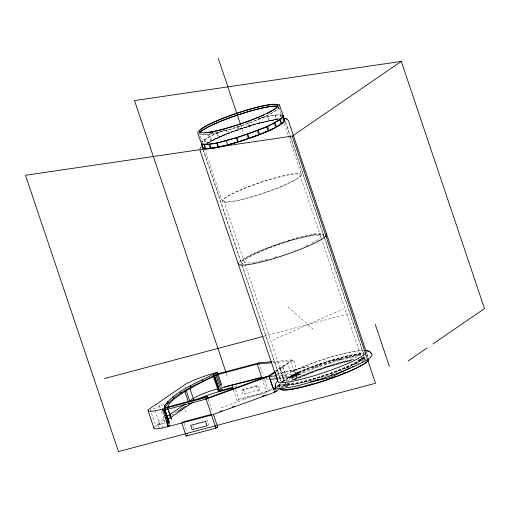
<?xml version="1.0" encoding="UTF-8"?>
<svg xmlns="http://www.w3.org/2000/svg" width="510" height="510" viewBox="0 0 510 510"><rect width="100%" height="100%" fill="white"/><g stroke="black" fill="none" stroke-linecap="round" stroke-linejoin="round"><path stroke-width="0.38" stroke-dasharray="2.55 1.91" d="M283.184 387.052L280.022 386.497L279.046 383.922L279.952 387.307M279.805 387.351L278.842 383.883L280.124 387.6M361.411 357.956L361.679 358.269C360.372 362.075 355.432 363.26 352.346 365.345M361.622 358.683L365.944 357.548M285.453 383.118L285.823 384.438C296.183 385.885 306.516 381.423 316.48 379.045M280.296 368.724L284.064 380.486L282.183 381.773M282.61 381.467L288.654 377.323A43.516 5.903 -18.6 0 1 328.274 361.552A43.516 5.903 -18.6 0 1 362.004 354.577M282.808 381.569L288.826 377.445A43.363 5.884 -18.6 0 1 328.306 361.724A43.363 5.884 -18.6 0 1 361.915 354.775M366.091 358.708L362.929 361.054M276.669 386.618L280.978 383.66M285.441 381.314L298.675 372.472M293.033 376.112C307.696 366.237 283.177 381.27 284.255 381.416M163.786 418.665L158.859 422.038A20.132 2.735 -18.6 0 0 166.043 423.211M154.766 426.8A24.78 3.366 -18.6 0 1 155.779 426.028L164.22 420.24M168.765 417.129L170.716 415.79M171.366 415.35L177.212 411.34M159.713 427.195A20.132 2.735 -18.6 0 1 159.834 424.951L164.768 421.572L160.605 409.211M259.807 389.602L244.927 393.561L243.206 394.74L241.74 390.373L243.461 389.194L258.34 385.241L259.807 389.602L258.085 390.781L256.619 386.421L258.34 385.241M275.496 371.337L290.49 361.061L293.397 359.773L298.777 375.768L291.42 380.753M276.152 371.586L293.397 359.773L272.244 361.698M233.319 389.442L236.991 400.35L238.712 399.171L268.47 391.266L264.556 379.631M207.595 425.372L208.743 424.588L207.277 420.227L205.045 420.82M281.788 381.862L283.554 380.651L279.69 369.163L282.183 367.372L283.044 366.862L286.913 378.35L293.486 374.225A46.614 6.324 -18.6 0 1 363.432 353.443M236.991 400.35L266.749 392.445L268.47 391.266M276.35 387.498L282.157 383.565M292.855 379.765L291.879 376.858L295.978 374.047L296.96 376.96L278.211 378.662M280.525 388.218L288.214 382.946M276.49 387.447L279.531 385.362M205.81 143.348C228.888 131.191 254.146 122.649 279.907 118.492M206.945 143.393C220.135 135.736 234.689 130.796 249.135 126.117L247.911 122.483M282.31 367.34L282.591 367.175L286.505 378.809L293.632 374.353A46.461 6.305 -18.6 0 1 363.343 353.64M360.972 362.247L363.031 361.035M206.862 143.52L210.981 141.104L209.508 136.744M291.879 376.858L298.471 373.862M363.547 350.268C338.2 352.824 313.822 361.992 290.649 372.211L287.761 363.63L282.349 366.397A46.614 6.324 -18.6 0 0 275.872 370.827M292.702 379.873L295.099 378.72A46.461 6.305 -18.6 0 1 354.087 359.301M300.282 374.174L294.117 375.806L290.235 377.687M351.843 365.587L346.94 367.882M291.892 371.548L293.868 371.58L294.742 372.096L295.437 371.784L295.94 373.957L301.066 371.803A51.261 6.955 -18.6 0 1 363.133 353.608M287.474 381.04A40.264 5.463 -18.6 0 1 294.672 376.801L310.309 370.018L329.211 363.496A40.264 5.463 -18.6 0 1 342.714 359.76L350.325 358.135L358.275 357.236M346.736 367.978L342.854 369.648M290.164 376.24L291.452 375.666M272.589 340.176L343.23 308.888M222.691 130.681C215.513 133.99 207.525 136.572 201.705 142.092C208.074 136.336 216.463 133.505 224.215 130.101M298.388 373.868L303.214 371.867L296.731 373.575M342.261 369.897L332.794 373.594M163.895 404.558L150.393 410.034L155.779 426.028M223.329 130.413L224.521 129.942M303.144 371.867L308.085 369.909M294.952 374.767L298.293 373.906L294.805 374.914M221.161 407.764L243.576 399.674M243.978 399.528L271.856 389.468M327.382 375.526L329.855 374.652M278.262 386.185L279.461 385.853M330.831 362.113L308.416 369.807M326.751 375.742L319.719 378.044M288.265 241.058L283.458 242.581A43.363 5.884 -18.6 0 0 243.04 263.88M338.946 359.748L341.222 359.129M335.542 360.691L330.091 362.336L332.227 361.743M268.98 390.501L272.028 389.608M259.106 118.473L267.469 116.471L268.942 120.832L259.8 123.037L238.973 129.457L237.998 126.544M288.36 241.026L288.603 240.956A43.363 5.884 -18.6 0 1 307.441 235.945L311.342 235.174A43.363 5.884 -18.6 0 1 321.274 238.374M354.118 356.209L352.499 356.656L358.256 355.495M356.324 356.031L357.937 355.578M274.935 115.145L276.401 119.512L259.8 123.037L249.581 125.976L248.357 122.343M340.776 359.244L335.497 360.723L343.593 358.549M324.577 364.076L326.623 363.509L325.131 363.904M349.803 357.076L348.222 357.516L354.552 356.088M313.344 367.939L320.975 365.402L319.4 365.817M292.313 376.673L291.624 375.124M263.759 336.256L348.483 313.746M234.549 386.809L237.603 386M241.74 390.373L256.619 386.421M346.889 367.908L351.122 366.811M340.718 359.282L350.364 356.923M294.117 375.806L299.918 374.334M276.305 374.308L308.244 366.473L276.522 374.264M277.893 385.777L279.391 385.413L279.875 386.548L283.05 387.103M345.672 358.026L350.274 356.968M295.978 374.047L277.268 375.749M278.275 119.302L269.28 120.768L267.814 116.401L277.529 114.858L281.692 114.909M358.141 355.546L361.38 355.145M285.734 386.95L287.379 386.771M286.365 386.918L287.882 386.752M273.054 362.642L290.49 361.061L294.888 374.13M264.308 378.904L268.228 378.547M273.711 378.05L276.841 377.763M277.625 377.693L298.777 375.768M268.84 379.517L262.586 380.084L266.749 392.445M278.224 119.372L276.834 119.461L275.368 115.101M363.968 355.043L365.249 355.145M281.775 115.126C273.895 114.119 265.997 117.128 258.334 118.671L259.8 123.037M288.163 306.912L313.242 329.371M294.742 372.096L295.666 373.352M367.187 355.655L367.704 356.248L367.162 354.648M367.066 354.845L367.557 356.299M285.434 121.507L289.999 135.067M290.254 135.826L323.722 235.269M324.22 236.761L363.464 353.373M285.606 122.508L290.413 136.795M290.668 137.547L324.334 237.577M324.589 238.329L363.872 355.075M278.83 107.221L281.864 116.235M284.382 123.732L288.411 135.685M288.66 136.438L301.486 174.547A41.814 5.674 -18.6 0 1 243.353 199.231A41.814 5.674 -18.6 0 1 240.694 189.758A41.814 5.674 -18.6 0 1 301.486 174.547M280.564 114.82L281.788 118.454M280.226 114.795L281.45 118.428M300.02 175.038A40.264 5.463 -18.6 0 1 244.035 198.811A40.264 5.463 -18.6 0 1 241.479 189.688A40.264 5.463 -18.6 0 1 300.02 175.038L362.661 361.176A40.264 5.463 -18.6 0 0 357.229 360.219M240.714 125.058L243.735 134.041M236.997 126.085L238.221 129.718L228.684 133.237L227.46 129.604M226.312 129.234L227.785 133.594L219.383 137.082L217.917 132.715M217.03 133.116L218.503 137.477L211.714 140.722L210.241 136.361M293.632 374.353L295.099 378.72M204.714 139.555L206.18 143.922M204.23 139.887L205.696 144.247M223.673 200.653L284.319 380.868M284.574 381.62L286.314 386.79A40.264 5.463 -18.6 0 1 290.324 382.666M202.578 142.832L199.544 133.818A41.814 5.674 -18.6 0 0 208.016 134.493M204.351 148.085L222.201 201.144M203.388 150.087L242.116 265.162M242.365 265.914L281.405 381.907M202.923 149.188L241.204 262.95M241.708 264.441L280.953 381.053M258.927 362.903L263.332 375.991M243.461 389.194L244.927 393.561M235.531 389.716L238.712 399.171M226.478 373.875L227.498 376.89M208.354 399.343L212.268 410.977M184.818 386.446L185.308 387.9M192.882 425.633L193.864 428.54M183.976 423.249L186.915 431.97M187.157 432.697L187.89 434.883M159.381 405.577L160.363 408.484M154.944 410.41L159.834 424.951M157.341 423.638L158.317 426.551M293.32 387.957A41.814 5.674 -18.6 0 1 291.841 388.142M290.49 388.269A41.814 5.674 -18.6 0 1 288.896 388.359M284.848 387.281A41.814 5.674 -18.6 0 1 289.011 383.004M294.538 379.931A41.814 5.674 -18.6 0 1 351.619 360.672M358.485 359.69A41.814 5.674 -18.6 0 1 364.127 360.685M254.974 262.172A40.264 5.463 -18.6 0 1 255.14 254.088A40.264 5.463 -18.6 0 1 308.352 236.34A40.264 5.463 -18.6 0 1 311.304 243.385M307.932 245.004A40.264 5.463 -18.6 0 1 304.164 246.7M295.666 250.161A40.264 5.463 -18.6 0 1 294.372 250.659M276.758 256.683A40.264 5.463 -18.6 0 1 274.068 257.499M267.546 259.329A40.264 5.463 -18.6 0 1 264.652 260.074M263.256 260.419A40.264 5.463 -18.6 0 1 261.891 260.744M261.222 260.903A40.264 5.463 -18.6 0 1 255.644 262.051M344.856 372.141A40.264 5.463 -18.6 0 1 342.076 373.294M313.331 383.169A40.264 5.463 -18.6 0 1 311.055 383.8M309.57 384.202A40.264 5.463 -18.6 0 1 307.39 384.769M306.676 384.948A40.264 5.463 -18.6 0 1 303.915 385.617M301.295 386.204A40.264 5.463 -18.6 0 1 298.363 386.797M297.668 386.924A40.264 5.463 -18.6 0 1 295.073 387.351M296.284 379.395A40.264 5.463 -18.6 0 1 349.905 361.303M278.326 106.641A41.814 5.674 -18.6 0 1 257.454 119.805A41.814 5.674 -18.6 0 1 211.338 133.958M278.619 107.208A41.622 5.648 -18.6 0 1 256.007 120.277A41.622 5.648 -18.6 0 1 212.893 133.55M208.137 134.353A41.622 5.648 -18.6 0 1 199.703 133.684M208.258 143.061A41.814 5.674 -18.6 0 1 242.205 128.571A41.814 5.674 -18.6 0 1 277.74 119.748M281.749 119.799A41.814 5.674 -18.6 0 1 282.872 120.162M283.503 386.956A43.363 5.884 -18.6 0 1 287.697 383.335M294.002 379.867A43.363 5.884 -18.6 0 1 353.366 360.047M359.748 359.161A43.363 5.884 -18.6 0 1 365.071 359.588M207.302 143.323A42.865 5.82 -18.6 0 1 277.128 119.531M362.266 358.103A46.461 6.305 -18.6 0 1 366.161 358.077M295.003 378.732A46.614 6.324 -18.6 0 1 353.494 359.384M362.393 358.052A46.614 6.324 -18.6 0 1 364.95 357.95M364.599 358.116A46.461 6.305 -18.6 0 1 316.442 378.363A46.461 6.305 -18.6 0 1 278.97 384.4M364.688 357.937A46.614 6.324 -18.6 0 1 316.366 378.242A46.614 6.324 -18.6 0 1 278.779 384.298M365.141 353.411A51.261 6.955 -18.6 0 1 369.438 353.385M364.102 356.458A43.516 5.903 -18.6 0 1 324.564 375.169A43.516 5.903 -18.6 0 1 282.24 383.922M242.9 263.931A43.516 5.903 -18.6 0 1 280.87 243.417A43.516 5.903 -18.6 0 1 322.817 237.118M364.006 356.649A43.363 5.884 -18.6 0 1 324.609 375.296A43.363 5.884 -18.6 0 1 282.432 384.011M239.235 261.955A46.614 6.324 -18.6 0 1 277.982 243.952A46.614 6.324 -18.6 0 1 322.926 233.083M278.76 379.408A46.614 6.324 -18.6 0 1 288.609 373.199L292.504 371.318A46.614 6.324 -18.6 0 1 362.451 350.536M163.799 426.787A20.132 2.735 -18.6 0 1 160.797 427.176M358.657 363.114L354.189 364.376L358.638 363.126"/><path stroke-width="0.76" d="M286.658 118.875L288.373 120.526L366.186 351.741A46.614 6.324 -18.6 0 1 323.703 372.663A46.614 6.324 -18.6 0 1 277.797 381.391L277.861 380.97C275.617 382.423 274.718 385.452 275.508 387.951L276.853 388.39A51.261 6.955 -18.6 0 0 334.413 374.461A51.261 6.955 -18.6 0 0 371.439 353.914M202.75 147.014L202.629 147.83L203.152 148.435L206.097 148.952L218.197 147.314L216.731 142.953L207.009 144.496L201.686 144.075L197.733 133.288L198.09 131.35M165.061 407.994L165.266 406.674C178.137 390.883 198.651 383.928 216.144 374.576L217.795 373.836L217.305 372.383L215.653 373.122C198.16 382.474 177.646 389.43 164.775 405.22L164.373 407.86L207.372 396.436L207.863 397.889L206.142 399.069L162.856 410.569M167.981 407.146L168.192 405.75A159.668 21.669 -18.6 0 1 204.752 380.702L220.875 373.014M279.295 104.837L283.381 115.885L283.254 116.707C270.313 127.806 252.609 131.79 236.869 137.598L238.336 141.965C254.076 136.151 271.785 132.173 284.72 121.068L284.848 120.252L284.325 119.646M277.618 380.256L275.043 371.93M280.525 388.218L280.443 388.76A46.461 6.305 -18.6 0 0 326.19 380.065A46.461 6.305 -18.6 0 0 368.532 359.206M200.073 148.506L201.24 146.721M154.141 427.456A24.78 3.366 -18.6 0 0 168.243 426.564L211.522 415.063L274.724 392.247L280.366 388.327L280.296 388.811A46.614 6.324 -18.6 0 0 326.196 380.084A46.614 6.324 -18.6 0 0 368.679 359.155M274.782 391.667L276.267 391.132L275.285 388.225L273.742 389.34L273.29 388.907L274.788 387.906M208.042 135.488L214.353 131.166M216.17 425.62L118.486 451.579L25.5 175.281L292.294 136.081L401.306 61.391L484.5 308.607L432.862 343.982M165.081 417.779L184.473 404.494M177.837 411.366L185.41 406.177M166.056 420.686L193.029 402.211M217.305 372.383L215.15 372.95A24.78 3.366 -18.6 0 0 184.327 384.993L149.908 408.58A24.78 3.366 -18.6 0 0 162.365 409.116L205.651 397.615L207.372 396.436M271.46 361.768L258.927 362.903L257.206 364.083L214.206 375.513M207.863 397.889L268.897 375.857L274.896 371.745M274.973 372.396L269.344 376.252L206.142 399.069M211.72 414.292L183.485 421.795L181.764 422.975L186.169 436.063L187.317 435.272M186.169 436.063L215.928 428.151L217.649 426.972L213.492 414.611M408.121 360.933L427.125 347.916M275.923 387.829L273.736 389.302M350.083 367.812L330.684 377.502L310.577 381.926M221.41 386.268L220.537 384.916L221.531 384.438L218.101 374.257M352.378 366.601L352.996 366.327M166.738 403.41L168.16 402.83L167.669 401.376M275.285 388.225L273.303 388.945L269.14 376.578M219.918 411.474L222.143 410.671M232.522 406.929L234.747 406.126M262.178 396.219L265.888 394.88M330.703 375.264L332.737 374.544M316.908 379.842L319.101 379.128M202.164 144.081C213.766 145.344 225.267 140.62 236.423 137.745L237.889 142.105L218.535 147.25L217.069 142.883L236.557 137.706L247.293 134.181L267.036 126.467L280.143 119.614L283.012 117.109L282.98 115.432L284.452 119.793M209.604 144.209L211.07 148.569L227.67 145.044L248.498 138.624L247.031 134.264M218.325 388.671L215.966 389.328A20.132 2.735 -18.6 0 0 193.284 398.457L188.349 401.835L184.926 391.654M104.569 378.554L262.994 336.46M216.361 374.219L258.927 362.903M233.051 387.211L221.028 390.405A24.78 3.366 -18.6 0 0 218.86 390.998M232.828 387.989L216.948 392.235A20.132 2.735 -18.6 0 0 198.454 399.056M185.302 410.964L185.831 410.824M217.196 425.346L375.487 383.29L292.294 136.081M215.36 427.584L217.649 426.972M261.611 377.17L221.512 387.829L222.494 390.736M166.751 423.045L168.255 422.662L163.85 409.575M169.231 425.569L167.733 425.952L166.993 423.772M224.47 387.033L266.418 376.737L275.151 375.94M401.306 61.391L134.512 100.597L225.975 372.364M271.473 362.788L257.206 364.083L262.102 378.63M270.402 379.37L277.427 378.732M283.541 118.326L287.041 118.996M365.339 350.376L369.125 351.282L371.529 353.545L370.91 352.837M278.568 104.352L279.824 105.436M285.428 118.479L285.798 118.6M366.677 350.485L367.786 350.848M367.99 350.906L369.125 351.282M268.897 375.857L274.724 392.247M282.859 115.285L283.381 115.885M370.12 351.938L370.732 352.639M275.241 385.452L275.349 387.268M375.258 324.398L389.449 366.569M283.095 115.56L284.567 119.926L284.484 121.386L283.018 117.026M282.833 117.262L284.306 121.622L281.775 123.834L280.309 119.468M279.831 119.799L281.297 124.159L276.497 126.971L275.03 122.61M274.297 122.999L275.763 127.36L268.974 130.605L267.508 126.244M266.622 126.639L268.088 131L259.692 134.487L258.226 130.126M257.327 130.477L258.793 134.844L249.256 138.357L247.783 133.996M218.286 58.42L240.465 124.306M226.204 140.683L227.67 145.044M209.17 144.26L210.636 148.62L205.785 148.926L204.312 144.566M203.974 144.54L205.441 148.901L203.025 148.289L201.444 143.794L202.91 148.155M199.984 150.176L277.797 381.391M231.852 385.082L233.319 389.442M217.107 374.742L220.537 384.916M215.653 373.122L216.144 374.576M215.889 375.137L221.028 390.405L219.306 391.584L213.919 375.583M214.697 375.953L219.835 391.221M213.715 374.059L218.612 388.601M213.148 375.8L218.535 391.795M202.043 379.689L202.534 381.142M205.651 397.615L215.928 428.151M190.268 385.892L190.759 387.351M189.854 388.276L194.017 400.637M186.042 390.08L189.714 400.987M188.84 403.289L189.331 404.742M180.514 391.635L181.005 393.089M172.947 396.825L173.432 398.278M167.599 407.726L171.513 419.36M167.764 408.542L171.194 418.723M164.775 405.22L165.266 406.674M165.106 410.04L169.269 422.401M164.52 408.542L169.409 423.083M164.826 410.117L168.982 422.478M164.048 409.753L169.435 425.748M162.365 409.116L168.243 426.564M148.04 410.544L153.912 427.998M200.965 132.823A41.38 5.616 -18.6 0 1 221.091 119.193A41.38 5.616 -18.6 0 1 270.224 104.792A41.38 5.616 -18.6 0 1 266.889 113.5M264.142 114.795A41.38 5.616 -18.6 0 1 256.657 118.02M256.033 118.275A41.38 5.616 -18.6 0 1 252.807 119.557M252.15 119.812A41.38 5.616 -18.6 0 1 243.264 123.063M242.562 123.305A41.38 5.616 -18.6 0 1 238.342 124.727M237.634 124.956A41.38 5.616 -18.6 0 1 228.582 127.749M227.906 127.946A41.38 5.616 -18.6 0 1 223.252 129.228M222.5 129.432A41.38 5.616 -18.6 0 1 214.748 131.287M213.97 131.452A41.38 5.616 -18.6 0 1 211.739 131.899M211.025 132.026A41.38 5.616 -18.6 0 1 204.937 132.868M279.212 125.02A41.814 5.674 -18.6 0 1 278.033 125.74M265.589 131.829A41.814 5.674 -18.6 0 1 264.18 132.428M254.05 136.419A41.814 5.674 -18.6 0 1 252.673 136.922M237.112 142.124A41.814 5.674 -18.6 0 1 235.716 142.545M199.824 132.893A41.622 5.648 -18.6 0 1 235.161 115.84A41.622 5.648 -18.6 0 1 277 106.265M199.665 133.027A41.814 5.674 -18.6 0 1 235.167 115.891A41.814 5.674 -18.6 0 1 277.204 106.278M272.799 128.749A42.865 5.82 -18.6 0 1 270.319 129.916M266.252 131.727A42.865 5.82 -18.6 0 1 261.611 133.658M257.582 135.246A42.865 5.82 -18.6 0 1 250.531 137.847M246.904 139.109A42.865 5.82 -18.6 0 1 240.344 141.27M236.723 142.392A42.865 5.82 -18.6 0 1 230.373 144.241M225.662 145.49A42.865 5.82 -18.6 0 1 218.484 147.173M217.171 147.441A42.865 5.82 -18.6 0 1 211.554 148.397M203.292 148.015A42.865 5.82 -18.6 0 1 203.076 147.32M326.094 233.637A46.614 6.324 -18.6 0 1 284.172 255.21A46.614 6.324 -18.6 0 1 238.406 263.058M237.571 124.823A41.622 5.648 -18.6 0 1 204.695 126.639A41.622 5.648 -18.6 0 1 272.965 104.289A41.622 5.648 -18.6 0 1 238.278 124.587M205.555 421.407L190.676 425.359L192.142 429.72L207.022 425.767L205.555 421.407"/></g></svg>
